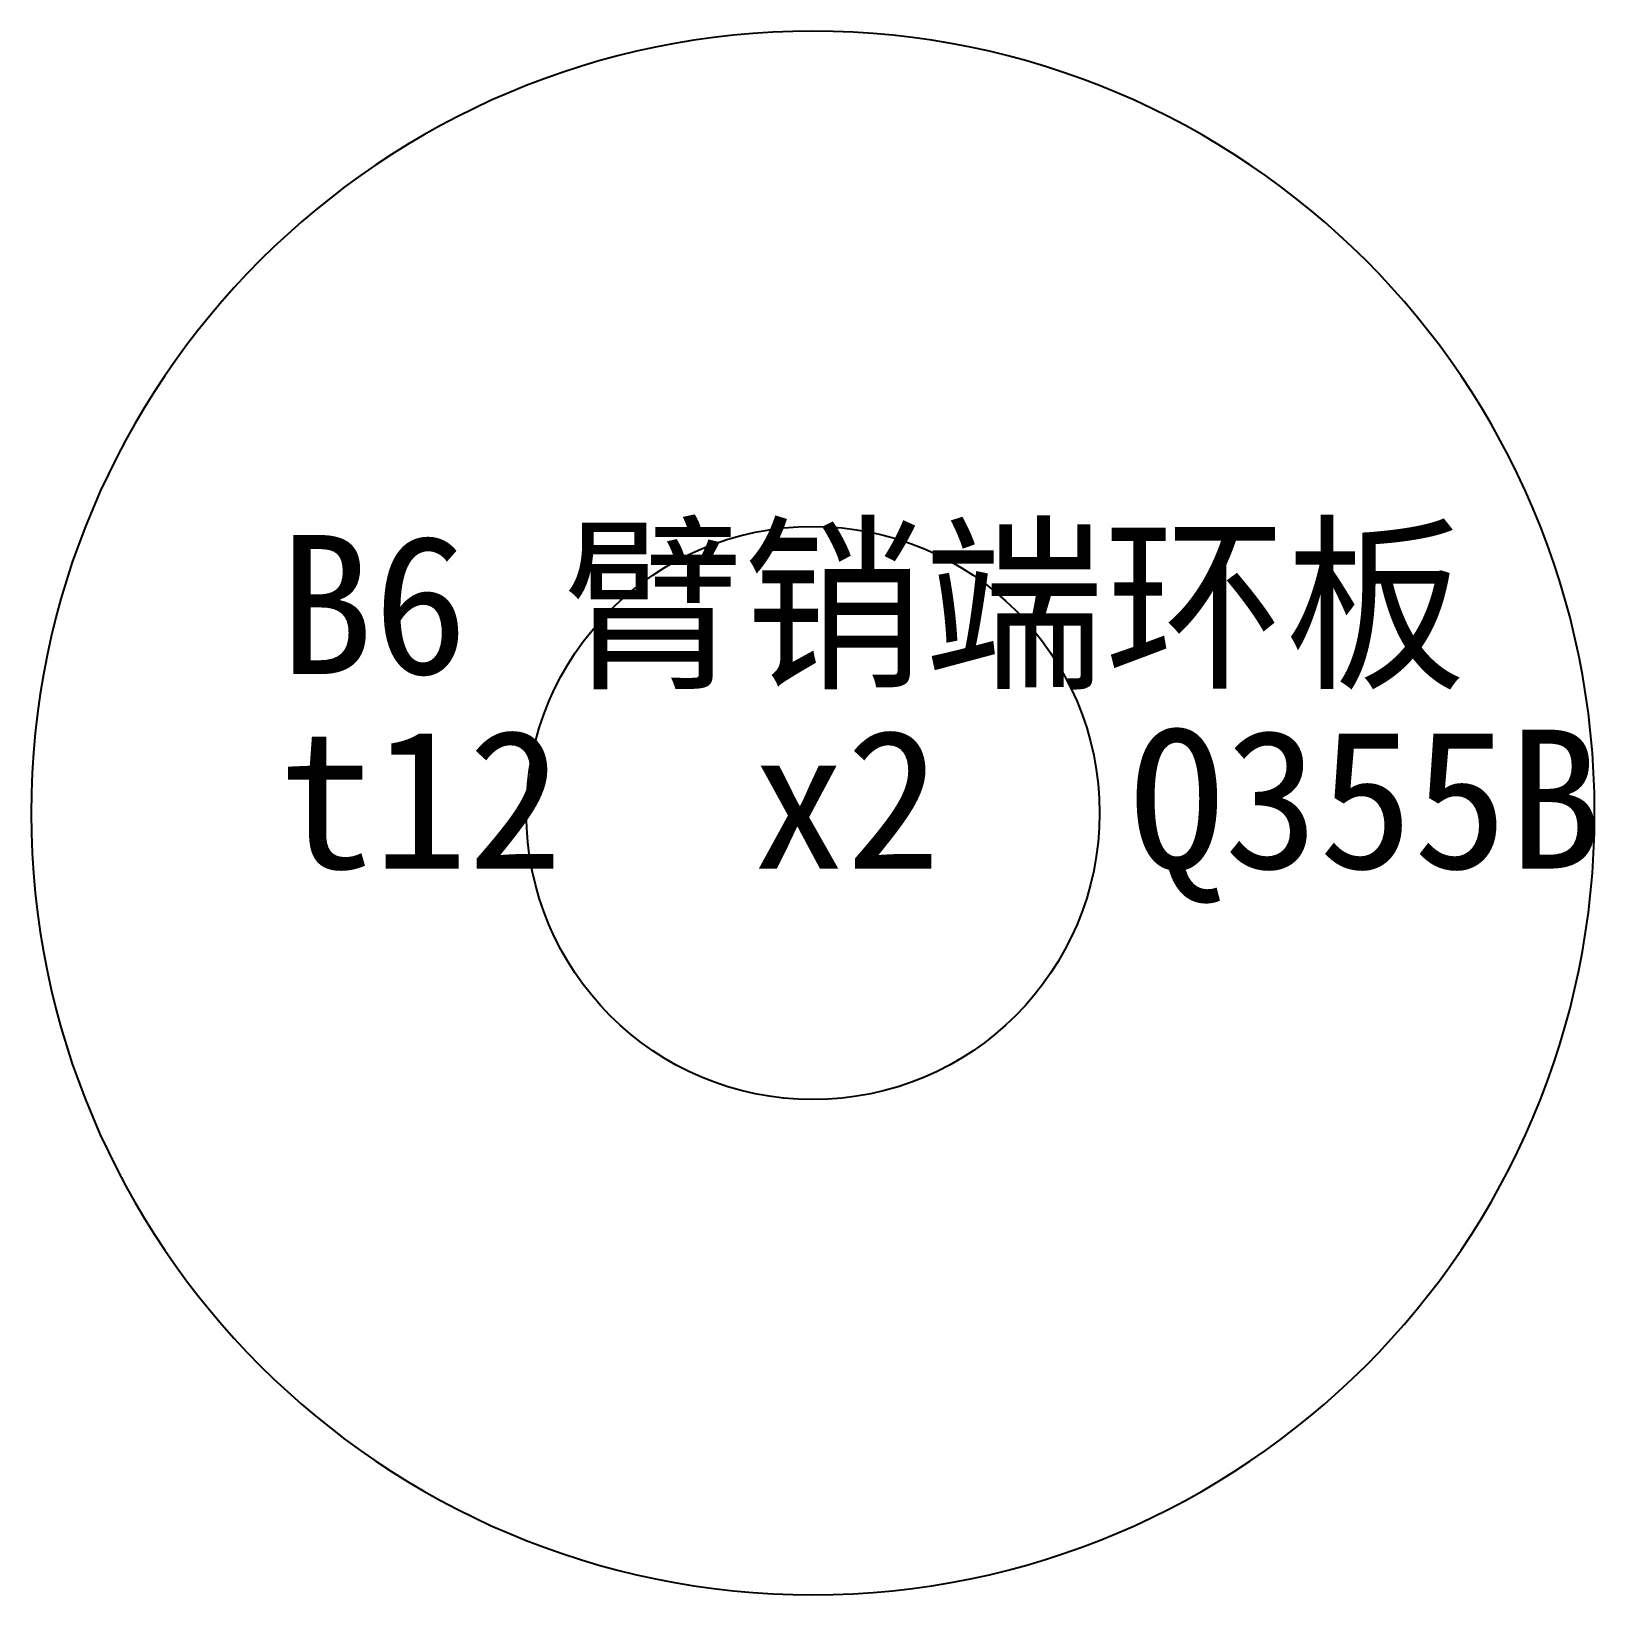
# Model space of a CAD drawing. Header units: millimetres. Extents: x 1741.3 to 1831.3, y -45 to 45.
import ezdxf

# ---------------------------------------------------------------- set-up
doc = ezdxf.new("R2010")
doc.units = ezdxf.units.MM
doc.layers.add('CUT', color=7, linetype='Continuous')
doc.layers.add('MARK', color=3, linetype='Continuous')

msp = doc.modelspace()

# ---------------------------------------------------------------- linework, layer by layer
at = {"layer": 'CUT'}
msp.add_lwpolyline([(1741.271, 0, 1), (1831.271, 0, 1)], format="xyb", close=True, dxfattribs=at)
msp.add_circle((1786.271, 0), 16.5, dxfattribs=at)

# ---------------------------------------------------------------- texts
at = {"layer": 'MARK'}
for s, p in [('B6 臂销端环板', (1755.521, 8)), ('t12  x2  Q355B', (1755.521, -3.2))]:
    msp.add_text(s, height=8, dxfattribs=at).set_placement(p)

doc.saveas('drawing.dxf')
